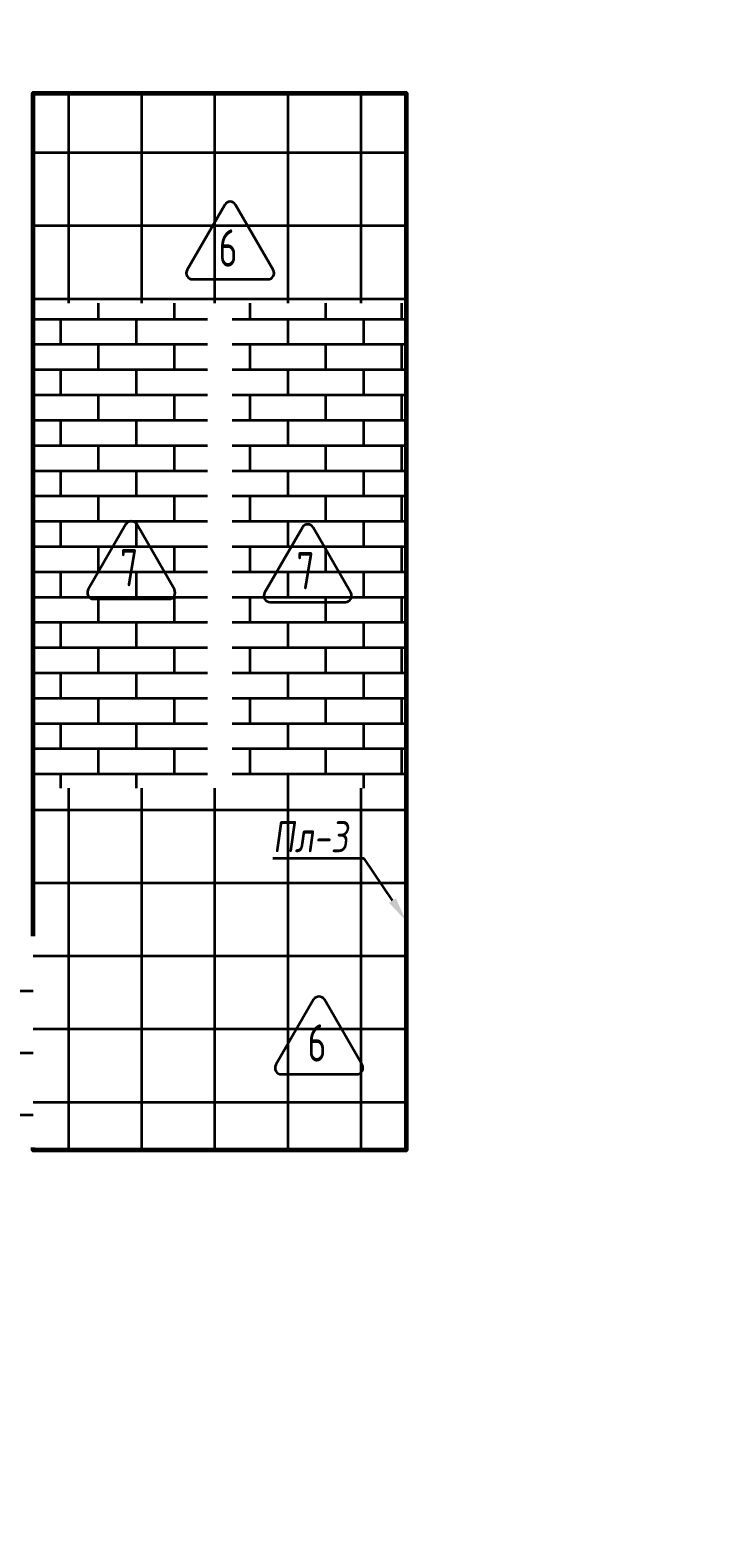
# Model space of a CAD drawing. Header units: millimetres. Extents: x -510890 to 418982, y -118257 to 141350.
# Drawn here: x 114875 to 120378, y -10641 to 1369 of the extents above; entities that cross this region are included whole.
import ezdxf
from ezdxf import colors
from ezdxf.entities.mleader import LeaderData, LeaderLine
from ezdxf.enums import TextEntityAlignment as Align
from ezdxf.math import Vec2, Vec3

# ---------------------------------------------------------------- set-up
doc = ezdxf.new("R2010")
doc.units = ezdxf.units.MM
doc.layers.add('АР_Площадь контур', color=220, linetype='Continuous', lineweight=35, plot=False)
doc.styles.add('ISOCPEUR', font='isocpeur.ttf', dxfattribs={"height": 800})
doc.styles.add('Архитект', font='isocpeur.ttf', dxfattribs={"width": 0.8, "oblique": 8})
pattern_1 = [(90, (2999.9, -126491.3), (-587.375, 0), []), (180, (2999.9, -126491.3), (-6e-14, -587.375), [])]
pattern_2 = [(0, (209610.45, -28798.6), (0, 203.2254), []), (90, (209610.45, -28798.6), (-304.8, 203.2254), [203.2254, -203.2254])]

msp = doc.modelspace()

# ---------------------------------------------------------------- hatches: boundary and pattern name
at = {"layer": 'АР_Площадь контур', "true_color": 0x000000, "transparency": 33554687}
h = msp.add_hatch(dxfattribs=at)
h.set_pattern_fill('ANSI37', color=18, scale=157, angle=45, style=0)
h.set_pattern_definition([(90, (2999.9, -126491.3), (-498.475, 0), []), (180, (2999.9, -126491.3), (-6e-14, -498.475), [])])
h.paths.add_polyline_path([(84997.3, 1369.4), (84997.3, -7970.6), (84997.3, -10640.6), (113670.3, -10640.6), (113670.3, -9522), (114392.3, -9522), (114392.3, -7620.6), (114902.3, -7620.6), (114902.3, -5920.6), (107743, -5920.5), (107742.8, -4694.8), (89972.3, -4694.8), (89972.3, 859.4), (86697.3, 859.4), (86697.3, 1369.4)])
at = {"layer": 'АР_Площадь контур', "true_color": 0x000000}
h = msp.add_hatch(dxfattribs=at)
h.set_pattern_fill('ANSI37', color=18, scale=185, angle=45)
h.set_pattern_definition(pattern_1)
h.paths.add_polyline_path([(114902.3, 859.4), (117902.3, 859.4), (117902.3, -830), (114902.3, -830)])
at = {"layer": 'АР_Площадь контур', "true_color": 0xffffff}
h = msp.add_hatch(dxfattribs=at)
h.set_pattern_fill('AR-BRSTD', scale=3)
h.set_pattern_definition(pattern_2)
h.paths.add_polyline_path([(114902.3, -4730), (116302.3, -4730), (116302.3, -830), (114902.3, -830)])
h = msp.add_hatch(dxfattribs=at)
h.set_pattern_fill('AR-BRSTD', scale=3)
h.set_pattern_definition(pattern_2)
h.paths.add_polyline_path([(116502.3, -830), (117902.3, -830), (117902.3, -4730), (116502.3, -4730)])
at = {"layer": 'АР_Площадь контур', "true_color": 0x000000}
h = msp.add_hatch(dxfattribs=at)
h.set_pattern_fill('ANSI37', color=18, scale=185, angle=45)
h.set_pattern_definition(pattern_1)
h.paths.add_polyline_path([(114902.3, -4730), (117902.3, -4730), (117902.3, -7640.6), (114902.3, -7640.6)])

# ---------------------------------------------------------------- linework, layer by layer
at = {"layer": 'АР_Площадь контур', "lineweight": 60}
msp.add_lwpolyline([(114902.3, -5920.6), (114902.3, 859.4), (117902.3, 859.4), (117902.3, -7640.6), (114902.3, -7640.6), (114902.3, -7620.6)], dxfattribs=at)
at = {"layer": 'АР_Площадь контур', "linetype": 'Continuous'}
for points in [[(116182.9, -636.7), (116789.1, -636.7, 0.5773495), (116832.4, -561.7), (116529.3, -36.7, 0.5773541), (116442.7, -36.7), (116139.6, -561.7, 0.5773491), (116182.9, -636.7, 0.0000017)], [(115387.4, -3207.4), (115993.6, -3207.4, 0.5773495), (116036.9, -3132.4), (115733.8, -2607.4, 0.5773541), (115647.2, -2607.4), (115344.1, -3132.4, 0.5773491), (115387.4, -3207.4, 0.0000017)], [(116806.1, -3232.6), (117412.4, -3232.6, 0.5773495), (117455.7, -3157.6), (117152.6, -2632.6, 0.5773541), (117066, -2632.6), (116762.8, -3157.6, 0.5773491), (116806.1, -3232.6, 0.0000017)], [(116897, -7030.1), (117503.2, -7030.1, 0.5773495), (117546.5, -6955.1), (117243.4, -6430.1, 0.5773541), (117156.8, -6430.1), (116853.7, -6955.1, 0.5773491), (116897, -7030.1, 0.0000017)]]:
    msp.add_lwpolyline(points, format="xyb", dxfattribs=at)

# ---------------------------------------------------------------- texts
at = {"layer": 'АР_Площадь контур', "linetype": 'Continuous', "style": 'ISOCPEUR', "width": 0.7}
for s, p in [('6', (116469.3, -535)), ('7', (115673.8, -3105.7)), ('7', (117092.6, -3130.9)), ('6', (117183.5, -6928.4))]:
    msp.add_text(s, height=300, dxfattribs=at).set_placement(p, align=Align.CENTER)

# ---------------------------------------------------------------- leaders
at = {"layer": 'АР_Площадь контур'}
ml = msp.add_multileader_mtext('Standard', dxfattribs=at)
ml.set_content('Пл-5', color=256, style='Архитект')
ml.set_leader_properties(color=256, linetype='ByLayer', lineweight=-1)
ml.build(insert=Vec2(0, 0))
ml.multileader.update_dxf_attribs({"text_left_attachment_type": 6, "text_right_attachment_type": 6, "dogleg_length": 25, "arrow_head_size": 200})
ctx = ml.context
ctx.base_point, ctx.char_height, ctx.arrow_head_size, ctx.landing_gap_size, ctx.plane_origin = Vec3(112721.5, -3146.4), 250, 200, 100, Vec3(99220.9, -3885.7)
ctx.left_attachment, ctx.right_attachment = 6, 6
notes = []
notes.append((ctx, [(0, (1, 1, 0), (113556.8, -3146.4), (-1, 0), 25, [(1, [(114392.3, -4095.4)], 0, [])])]))
ctx.mtext.insert, ctx.mtext.width, ctx.mtext.defined_height, ctx.mtext.line_spacing_style, ctx.mtext.flow_direction = Vec3(112821.5, -2846.4), 3549.472, 1007.6, 2, 5
ml = msp.add_multileader_mtext('Standard', dxfattribs=at)
ml.set_content('Пл-3', color=256, style='Архитект')
ml.set_leader_properties(color=256, linetype='ByLayer', lineweight=-1)
ml.build(insert=Vec2(0, 0))
ml.multileader.update_dxf_attribs({"text_left_attachment_type": 6, "text_right_attachment_type": 6, "dogleg_length": 25, "arrow_head_size": 200})
ctx = ml.context
ctx.base_point, ctx.char_height, ctx.arrow_head_size, ctx.landing_gap_size, ctx.plane_origin = Vec3(116728.1, -5295.1), 250, 200, 100, Vec3(103001.8, -5277.7)
ctx.left_attachment, ctx.right_attachment = 6, 6
notes.append((ctx, [(0, (1, 1, 0), (117563.4, -5295.1), (-1, 0), 25, [(1, [(117902.3, -5799.3)], 0, [])])]))
ctx.mtext.insert, ctx.mtext.width, ctx.mtext.defined_height, ctx.mtext.line_spacing_style, ctx.mtext.flow_direction = Vec3(116828.1, -4995.1), 3549.472, 1007.6, 2, 5
for ctx, leaders in notes:
    for number, flags, end, landing, length, lines in leaders:
        leader = LeaderData()
        leader.index, (leader.has_last_leader_line, leader.has_dogleg_vector, leader.attachment_direction) = number, flags
        leader.last_leader_point, leader.dogleg_vector, leader.dogleg_length = Vec3(end), Vec3(landing), length
        for number, points, colour, breaks in lines:
            line = LeaderLine()
            line.index, line.vertices, line.color, line.breaks = number, Vec3.list(points), colors.encode_raw_color(colour), breaks
            leader.lines.append(line)
        ctx.leaders.append(leader)

doc.saveas('drawing.dxf')
